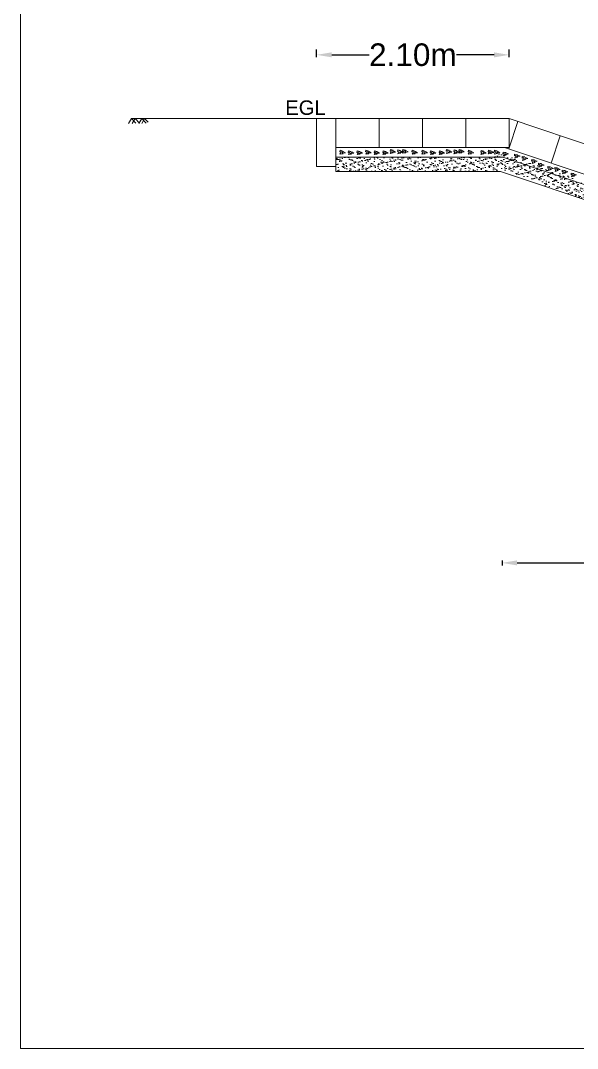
# Model space of a CAD drawing. Header units: inches. Extents: x -885 to 26362, y -28010 to 990.
# Drawn here: x 4326.8 to 4363.8, y -16695.9 to -16627.6 of the extents above; entities that cross this region are included whole.
import ezdxf

# ---------------------------------------------------------------- set-up
doc = ezdxf.new("R2010")
doc.units = ezdxf.units.IN
doc.header["$MEASUREMENT"] = 0
doc.header["$PDMODE"] = 3
doc.layers.add('LINE', color=7, linetype='Continuous')
doc.layers.add('Long Section Labels', color=7, linetype='Continuous', lineweight=9)
doc.styles.add('dim', font='isocp.shx')
doc.styles.get("Standard").update_dxf_attribs({"font": 'arial.ttf'})
doc.dimstyles.get("Standard").update_dxf_attribs({"dimtxt": 0.18, "dimasz": 0.18, "dimexe": 0.18, "dimexo": 0.0625, "dimgap": 0.09, "dimtad": 0, "dimtih": 1, "dimtoh": 1, "dimdec": 4, "dimzin": 0, "dimdsep": 46, "dimtxsty": 'Standard', "dimcen": 0.09, "dimadec": 0, "dimazin": 0, "dimtfac": 1, "dimtdec": 4, "dimtofl": 0, "dimtmove": 0, "dimatfit": 3, "dimfxl": 1, "dimtolj": 1, "dimtzin": 0, "dimarcsym": 0})
doc.dimstyles.new('STANDARD$0', dxfattribs={"dimscale": 0, "dimtxt": 8, "dimasz": 8, "dimexe": 4, "dimexo": 0, "dimgap": 2, "dimtad": 1, "dimdec": 0, "dimzin": 0, "dimdsep": 46, "dimtxsty": 'dim', "dimblk": 'DOTSMALL', "dimcen": 1, "dimclrd": 6, "dimclre": 6, "dimclrt": 256, "dimadec": 0, "dimazin": 0, "dimtfac": 1, "dimtdec": 0, "dimtix": 1, "dimtofl": 0, "dimtmove": 1, "dimatfit": 3, "dimldrblk": 'DOTSMALL', "dimfxl": 6, "dimtolj": 1, "dimtzin": 0, "dimarcsym": 0})
pattern_1 = [(45.5, (1386.45765, -21331.10586), (-0.067166206, 0.38593879), [0, -0.308864, 0, -0.34544, 0, -0.3302]), (15.5, (1386.45765, -21331.10586), (0.276308625, 0.617928446), [0, -0.166624, 0, -0.278384, 0, -0.10668]), (335.5, (1386.21014, -21331.14064), (0.626475576, 0.089206447), [0, -0.1016, 0, -0.36576, 0, -0.47752]), (325.5, (1386.21014, -21331.14064), (0.580079847, 0.26162105), [0, -0.0508, 0, -0.239776, 0, -0.27432])]

# ---------------------------------------------------------------- blocks, each defined once
blk = doc.blocks.new('*D44')
at = {"layer": 'Defpoints', "color": 0, "linetype": 'ByBlock', "ltscale": 0.5, "transparency": 16777216}
for p in [(4358.787, -16637.645), (4405.466, -16654.96), (4358.787, -16663.643)]:
    blk.add_point(p, dxfattribs=at)
at = {"layer": 'LINE', "color": 0, "lineweight": -2, "ltscale": 0.5, "transparency": 16777216}
for p, q in [((4358.787, -16663.493), (4358.787, -16663.823)), ((4359.787, -16663.643), (4381.559, -16663.643)), ((4404.466, -16663.643), (4382.676, -16663.643)), ((4405.466, -16663.493), (4405.466, -16663.823))]:
    blk.add_line(p, q, dxfattribs=at)
at = {"layer": 'LINE', "color": 0, "linetype": 'ByBlock', "ltscale": 0.5, "transparency": 16777216}
for points in [[(4359.787, -16663.477), (4359.787, -16663.81), (4358.787, -16663.643)], [(4404.466, -16663.477), (4404.466, -16663.81), (4405.466, -16663.643)]]:
    blk.add_solid(points, dxfattribs=at)
at = {"layer": 'LINE', "color": 0, "linetype": 'ByBlock', "lineweight": 20, "ltscale": 0.5, "transparency": 16777216, "insert": (4382.117, -16663.643), "char_height": 0.85, "attachment_point": 5}
blk.add_mtext('\\A1;{\\H1.765x;L}', dxfattribs=at)
blk = doc.blocks.new('*D36')
at = {"layer": 'Defpoints', "color": 0, "linetype": 'ByBlock', "ltscale": 0.5, "transparency": 16777216}
for p in [(4359.258, -16629.854), (4346.458, -16634.09), (4359.258, -16634.125)]:
    blk.add_point(p, dxfattribs=at)
at = {"layer": 'LINE', "color": 0, "lineweight": -2, "ltscale": 0.5, "transparency": 16777216}
for p, q in [((4346.458, -16630.004), (4346.458, -16629.49)), ((4359.258, -16630.004), (4359.258, -16629.49)), ((4347.458, -16629.854), (4349.954, -16629.854)), ((4358.258, -16629.854), (4355.762, -16629.854))]:
    blk.add_line(p, q, dxfattribs=at)
at = {"layer": 'LINE', "color": 0, "linetype": 'ByBlock', "ltscale": 0.5, "transparency": 16777216}
for points in [[(4347.458, -16629.687), (4347.458, -16630.02), (4346.458, -16629.854)], [(4358.258, -16629.687), (4358.258, -16630.02), (4359.258, -16629.854)]]:
    blk.add_solid(points, dxfattribs=at)
at = {"layer": 'LINE', "color": 0, "linetype": 'ByBlock', "lineweight": 20, "ltscale": 0.5, "transparency": 16777216, "insert": (4352.858, -16629.854), "char_height": 0.85, "attachment_point": 5}
blk.add_mtext('\\A1;{\\H1.765x;2.10m}', dxfattribs=at)

msp = doc.modelspace()

# ---------------------------------------------------------------- hatches: boundary and pattern name
at = {"linetype": 'Continuous', "lineweight": 20, "ltscale": 0.5}
h = msp.add_hatch(dxfattribs=at)
h.set_pattern_fill('AR-SAND', color=0, scale=0.008, angle=8, style=0)
h.set_pattern_definition(pattern_1)
h.paths.add_polyline_path([(4347.73807, -16636.649675), (4347.73807, -16637.609675), (4358.693354, -16637.613237), (4358.693354, -16636.649675)])
h = msp.add_hatch(dxfattribs=at)
h.set_pattern_fill('AR-SAND', color=0, scale=0.008, angle=8, style=0)
h.set_pattern_definition(pattern_1)
h.paths.add_polyline_path([(4357.750568, -16637.12944), (4360.886804, -16638.182771), (4361.672979, -16637.434116), (4358.542734, -16636.382797)])
h.paths.add_polyline_path([(4358.434997, -16638.226421), (4358.20937, -16636.621001), (4358.811528, -16636.536374), (4359.037155, -16638.141793)], flags=25)
h = msp.add_hatch(dxfattribs=at)
h.set_pattern_fill('AR-SAND', color=0, scale=0.008, angle=8, style=0)
h.set_pattern_definition(pattern_1)
h.paths.add_polyline_path([(4359.688093, -16637.746585), (4362.82433, -16638.799916), (4363.610505, -16638.051262), (4360.480259, -16636.999943)])
h.paths.add_polyline_path([(4360.372523, -16638.843567), (4360.146896, -16637.238147), (4360.749053, -16637.15352), (4360.97468, -16638.758939)], flags=25)
h = msp.add_hatch(dxfattribs=at)
h.set_pattern_fill('AR-SAND', color=0, scale=0.008, angle=8, style=0)
h.set_pattern_definition(pattern_1)
h.paths.add_polyline_path([(4361.491819, -16638.511115), (4364.628055, -16639.564445), (4365.41423, -16638.815791), (4362.283985, -16637.764472)])
h.paths.add_polyline_path([(4362.176249, -16639.608096), (4361.950622, -16638.002676), (4362.552779, -16637.918049), (4362.778406, -16639.523468)], flags=25)

# ---------------------------------------------------------------- linework, layer by layer
at = {"linetype": 'ByBlock', "lineweight": 20, "ltscale": 0.5}
for q in [(4334.125949, -16634.089675), (4346.45807, -16637.289675)]:
    msp.add_line((4346.45807, -16634.089675), q, dxfattribs=at)
at = {"color": 0, "linetype": 'Continuous', "lineweight": 20, "ltscale": 0.5}
for p, q in [((4347.73807, -16634.089675), (4346.45807, -16634.089675)), ((4359.25807, -16634.089675), (4347.73807, -16634.089675)), ((4347.73807, -16634.089675), (4347.73807, -16636.009675)), ((4347.73807, -16634.089675), (4347.73807, -16637.609675)), ((4350.61807, -16634.089675), (4350.61807, -16636.009675)), ((4353.49807, -16634.089675), (4353.49807, -16636.009675)), ((4356.37807, -16634.089675), (4356.37807, -16636.009675)), ((4359.230397, -16636.105777), (4359.841689, -16634.285689)), ((4367.036437, -16636.702104), (4359.25807, -16634.089675)), ((4359.25807, -16634.124807), (4359.25807, -16636.013237)), ((4362.046488, -16637.051584), (4362.65778, -16635.231496)), ((4359.247467, -16636.009675), (4347.73807, -16636.009675)), ((4358.839656, -16636.649675), (4347.73807, -16636.649675)), ((4347.999854, -16636.309643), (4348.022185, -16636.199118)), ((4348.200514, -16636.250209), (4347.999854, -16636.309643)), ((4348.071575, -16636.347626), (4348.006964, -16636.455765)), ((4348.006964, -16636.455765), (4348.2125, -16636.426287)), ((4348.022185, -16636.199118), (4348.200514, -16636.250209)), ((4348.2125, -16636.426287), (4348.074014, -16636.343544)), ((4348.22776, -16636.29015), (4348.163149, -16636.398289)), ((4348.163149, -16636.398289), (4348.368685, -16636.368811)), ((4348.368685, -16636.368811), (4348.230199, -16636.286068)), ((4348.558462, -16636.337273), (4348.580793, -16636.226747)), ((4348.759122, -16636.277839), (4348.558462, -16636.337273)), ((4348.630183, -16636.375256), (4348.565572, -16636.483395)), ((4348.565572, -16636.483395), (4348.771108, -16636.453917)), ((4348.580793, -16636.226747), (4348.759122, -16636.277839)), ((4348.771108, -16636.453917), (4348.632622, -16636.371174)), ((4348.786368, -16636.31778), (4348.721757, -16636.425919)), ((4348.721757, -16636.425919), (4348.927293, -16636.396441)), ((4348.927293, -16636.396441), (4348.788807, -16636.313698)), ((4349.13918, -16636.337273), (4349.16151, -16636.226747)), ((4349.339839, -16636.277839), (4349.13918, -16636.337273)), ((4349.2109, -16636.375256), (4349.146289, -16636.483395)), ((4349.146289, -16636.483395), (4349.351826, -16636.453917)), ((4349.16151, -16636.226747), (4349.339839, -16636.277839)), ((4349.351826, -16636.453917), (4349.213339, -16636.371174)), ((4349.367085, -16636.31778), (4349.302474, -16636.425919)), ((4349.302474, -16636.425919), (4349.50801, -16636.396441)), ((4349.50801, -16636.396441), (4349.369524, -16636.313698)), ((4349.717056, -16636.309643), (4349.739386, -16636.199118)), ((4349.917715, -16636.250209), (4349.717056, -16636.309643)), ((4349.788777, -16636.347626), (4349.724166, -16636.455765)), ((4349.724166, -16636.455765), (4349.929702, -16636.426287)), ((4349.739386, -16636.199118), (4349.917715, -16636.250209)), ((4349.929702, -16636.426287), (4349.791216, -16636.343544)), ((4349.944962, -16636.29015), (4349.880351, -16636.398289)), ((4349.880351, -16636.398289), (4350.085887, -16636.368811)), ((4350.085887, -16636.368811), (4349.947401, -16636.286068)), ((4350.275664, -16636.337273), (4350.297994, -16636.226747)), ((4350.476323, -16636.277839), (4350.275664, -16636.337273)), ((4350.347385, -16636.375256), (4350.282774, -16636.483395)), ((4350.282774, -16636.483395), (4350.48831, -16636.453917)), ((4350.297994, -16636.226747), (4350.476323, -16636.277839)), ((4350.48831, -16636.453917), (4350.349824, -16636.371174)), ((4350.50357, -16636.31778), (4350.438959, -16636.425919)), ((4350.438959, -16636.425919), (4350.644495, -16636.396441)), ((4350.644495, -16636.396441), (4350.506009, -16636.313698)), ((4350.856382, -16636.337273), (4350.878712, -16636.226747)), ((4351.057041, -16636.277839), (4350.856382, -16636.337273)), ((4350.928102, -16636.375256), (4350.863491, -16636.483395)), ((4350.863491, -16636.483395), (4351.069027, -16636.453917)), ((4350.878712, -16636.226747), (4351.057041, -16636.277839)), ((4351.069027, -16636.453917), (4350.930541, -16636.371174)), ((4351.084287, -16636.31778), (4351.019676, -16636.425919)), ((4351.019676, -16636.425919), (4351.225212, -16636.396441)), ((4351.225212, -16636.396441), (4351.086726, -16636.313698)), ((4351.337575, -16636.2599), (4351.359905, -16636.149374)), ((4351.538234, -16636.200465), (4351.337575, -16636.2599)), ((4351.409295, -16636.297883), (4351.344684, -16636.406022)), ((4351.344684, -16636.406022), (4351.55022, -16636.376544)), ((4351.359905, -16636.149374), (4351.538234, -16636.200465)), ((4351.55022, -16636.376544), (4351.411734, -16636.293801)), ((4351.56548, -16636.240407), (4351.500869, -16636.348546)), ((4351.500869, -16636.348546), (4351.706405, -16636.319067)), ((4351.706405, -16636.319067), (4351.567919, -16636.236325)), ((4351.840856, -16636.282003), (4351.863187, -16636.171478)), ((4352.041516, -16636.222569), (4351.840856, -16636.282003)), ((4351.912577, -16636.319987), (4351.847966, -16636.428126)), ((4351.847966, -16636.428126), (4352.053502, -16636.398647)), ((4351.863187, -16636.171478), (4352.041516, -16636.222569)), ((4352.053502, -16636.398647), (4351.915016, -16636.315905)), ((4352.068762, -16636.262511), (4352.004151, -16636.37065)), ((4352.004151, -16636.37065), (4352.209687, -16636.341171)), ((4352.209687, -16636.341171), (4352.071201, -16636.258429)), ((4352.167177, -16636.248848), (4352.189508, -16636.138322)), ((4352.367837, -16636.189413), (4352.167177, -16636.248848)), ((4352.238898, -16636.286831), (4352.174287, -16636.39497)), ((4352.174287, -16636.39497), (4352.379823, -16636.365492)), ((4352.189508, -16636.138322), (4352.367837, -16636.189413)), ((4352.379823, -16636.365492), (4352.241337, -16636.282749)), ((4352.395083, -16636.229355), (4352.330472, -16636.337494)), ((4352.330472, -16636.337494), (4352.536008, -16636.308015)), ((4352.536008, -16636.308015), (4352.397522, -16636.225273)), ((4352.797689, -16636.309643), (4352.820019, -16636.199118)), ((4352.998348, -16636.250209), (4352.797689, -16636.309643)), ((4352.869409, -16636.347626), (4352.804798, -16636.455765)), ((4352.804798, -16636.455765), (4353.010334, -16636.426287)), ((4352.820019, -16636.199118), (4352.998348, -16636.250209)), ((4353.010334, -16636.426287), (4352.871848, -16636.343544)), ((4353.025594, -16636.29015), (4352.960983, -16636.398289)), ((4352.960983, -16636.398289), (4353.166519, -16636.368811)), ((4353.166519, -16636.368811), (4353.028033, -16636.286068)), ((4353.45697, -16636.309643), (4353.4793, -16636.199118)), ((4353.657629, -16636.250209), (4353.45697, -16636.309643)), ((4353.52869, -16636.347626), (4353.464079, -16636.455765)), ((4353.464079, -16636.455765), (4353.669615, -16636.426287)), ((4353.4793, -16636.199118), (4353.657629, -16636.250209)), ((4353.669615, -16636.426287), (4353.531129, -16636.343544)), ((4353.684875, -16636.29015), (4353.620264, -16636.398289)), ((4353.620264, -16636.398289), (4353.8258, -16636.368811)), ((4353.8258, -16636.368811), (4353.687314, -16636.286068)), ((4354.015578, -16636.337273), (4354.037908, -16636.226747)), ((4354.216237, -16636.277839), (4354.015578, -16636.337273)), ((4354.087298, -16636.375256), (4354.022687, -16636.483395)), ((4354.022687, -16636.483395), (4354.228223, -16636.453917)), ((4354.037908, -16636.226747), (4354.216237, -16636.277839)), ((4354.228223, -16636.453917), (4354.089737, -16636.371174)), ((4354.243483, -16636.31778), (4354.178872, -16636.425919)), ((4354.178872, -16636.425919), (4354.384408, -16636.396441)), ((4354.384408, -16636.396441), (4354.245922, -16636.313698)), ((4354.596295, -16636.337273), (4354.618626, -16636.226747)), ((4354.796954, -16636.277839), (4354.596295, -16636.337273)), ((4354.668016, -16636.375256), (4354.603405, -16636.483395)), ((4354.603405, -16636.483395), (4354.808941, -16636.453917)), ((4354.618626, -16636.226747), (4354.796954, -16636.277839)), ((4354.808941, -16636.453917), (4354.670455, -16636.371174)), ((4354.824201, -16636.31778), (4354.75959, -16636.425919)), ((4354.75959, -16636.425919), (4354.965126, -16636.396441)), ((4354.965126, -16636.396441), (4354.82664, -16636.313698)), ((4355.077488, -16636.2599), (4355.099818, -16636.149374)), ((4355.278147, -16636.200465), (4355.077488, -16636.2599)), ((4355.149209, -16636.297883), (4355.084598, -16636.406022)), ((4355.084598, -16636.406022), (4355.290134, -16636.376544)), ((4355.099818, -16636.149374), (4355.278147, -16636.200465)), ((4355.290134, -16636.376544), (4355.151648, -16636.293801)), ((4355.305394, -16636.240407), (4355.240782, -16636.348546)), ((4355.240782, -16636.348546), (4355.446319, -16636.319067)), ((4355.446319, -16636.319067), (4355.307833, -16636.236325)), ((4355.58077, -16636.282003), (4355.6031, -16636.171478)), ((4355.781429, -16636.222569), (4355.58077, -16636.282003)), ((4355.65249, -16636.319987), (4355.587879, -16636.428126)), ((4355.587879, -16636.428126), (4355.793415, -16636.398647)), ((4355.6031, -16636.171478), (4355.781429, -16636.222569)), ((4355.793415, -16636.398647), (4355.654929, -16636.315905)), ((4355.808675, -16636.262511), (4355.744064, -16636.37065)), ((4355.744064, -16636.37065), (4355.9496, -16636.341171)), ((4355.9496, -16636.341171), (4355.811114, -16636.258429)), ((4355.907091, -16636.248848), (4355.929421, -16636.138322)), ((4356.10775, -16636.189413), (4355.907091, -16636.248848)), ((4355.978811, -16636.286831), (4355.9142, -16636.39497)), ((4355.9142, -16636.39497), (4356.119736, -16636.365492)), ((4355.929421, -16636.138322), (4356.10775, -16636.189413)), ((4356.119736, -16636.365492), (4355.98125, -16636.282749)), ((4356.134996, -16636.229355), (4356.070385, -16636.337494)), ((4356.070385, -16636.337494), (4356.275921, -16636.308015)), ((4356.275921, -16636.308015), (4356.137435, -16636.225273)), ((4356.537602, -16636.309643), (4356.559932, -16636.199118)), ((4356.738261, -16636.250209), (4356.537602, -16636.309643)), ((4356.609323, -16636.347626), (4356.544711, -16636.455765)), ((4356.544711, -16636.455765), (4356.750248, -16636.426287)), ((4356.559932, -16636.199118), (4356.738261, -16636.250209)), ((4356.750248, -16636.426287), (4356.611762, -16636.343544)), ((4356.765508, -16636.29015), (4356.700896, -16636.398289)), ((4356.700896, -16636.398289), (4356.906433, -16636.368811)), ((4356.906433, -16636.368811), (4356.767947, -16636.286068)), ((4357.372737, -16636.326221), (4357.395068, -16636.215695)), ((4357.573397, -16636.266787), (4357.372737, -16636.326221)), ((4357.444458, -16636.364204), (4357.379847, -16636.472343)), ((4357.379847, -16636.472343), (4357.585383, -16636.442865)), ((4357.395068, -16636.215695), (4357.573397, -16636.266787)), ((4357.585383, -16636.442865), (4357.446897, -16636.360122)), ((4357.600643, -16636.306728), (4357.536032, -16636.414867)), ((4357.536032, -16636.414867), (4357.741568, -16636.385389)), ((4357.741568, -16636.385389), (4357.603082, -16636.302646)), ((4357.864975, -16636.298591), (4357.887305, -16636.188066)), ((4358.065634, -16636.239157), (4357.864975, -16636.298591)), ((4357.936695, -16636.336574), (4357.872084, -16636.444713)), ((4357.872084, -16636.444713), (4358.07762, -16636.415235)), ((4357.887305, -16636.188066), (4358.065634, -16636.239157)), ((4358.07762, -16636.415235), (4357.939134, -16636.332492)), ((4358.09288, -16636.279098), (4358.028269, -16636.387237)), ((4358.028269, -16636.387237), (4358.233805, -16636.357759)), ((4358.244408, -16636.36132), (4358.105922, -16636.278577)), ((4358.270798, -16636.304447), (4358.293128, -16636.193922)), ((4358.471457, -16636.245013), (4358.270798, -16636.304447)), ((4358.342519, -16636.34243), (4358.277907, -16636.45057)), ((4358.277907, -16636.45057), (4358.483444, -16636.421091)), ((4358.293128, -16636.193922), (4358.471457, -16636.245013)), ((4358.483444, -16636.421091), (4358.344958, -16636.338348)), ((4358.498704, -16636.284954), (4358.434092, -16636.393093)), ((4358.434092, -16636.393093), (4358.639629, -16636.363615)), ((4358.639629, -16636.363615), (4358.501143, -16636.280872)), ((4358.848643, -16636.427945), (4358.855374, -16636.315388)), ((4359.039078, -16636.341163), (4358.848643, -16636.427945)), ((4367.775523, -16639.65086), (4358.850259, -16636.653237)), ((4358.855374, -16636.315388), (4359.039078, -16636.341163)), ((4358.924952, -16636.455577), (4358.876019, -16636.571656)), ((4358.876019, -16636.571656), (4359.075453, -16636.513859)), ((4359.075453, -16636.513859), (4358.926799, -16636.451195)), ((4367.044119, -16638.73008), (4358.954863, -16636.013237)), ((4359.071618, -16636.376924), (4359.022685, -16636.493003)), ((4359.022685, -16636.493003), (4359.222119, -16636.435206)), ((4359.222119, -16636.435206), (4359.073465, -16636.372542)), ((4359.61774, -16636.579263), (4359.624471, -16636.466706)), ((4359.808175, -16636.492481), (4359.61774, -16636.579263)), ((4359.624471, -16636.466706), (4359.808175, -16636.492481)), ((4359.694049, -16636.606895), (4359.645117, -16636.722974)), ((4359.645117, -16636.722974), (4359.84455, -16636.665178)), ((4359.84455, -16636.665178), (4359.695896, -16636.602513)), ((4359.840715, -16636.528242), (4359.791783, -16636.644321)), ((4359.791783, -16636.644321), (4359.991216, -16636.586524)), ((4359.991216, -16636.586524), (4359.842562, -16636.52386)), ((4360.12502, -16636.731229), (4360.131751, -16636.618672)), ((4360.315455, -16636.644447), (4360.12502, -16636.731229)), ((4360.131751, -16636.618672), (4360.315455, -16636.644447)), ((4346.45807, -16637.289675), (4347.73807, -16637.289675)), ((4360.201329, -16636.758861), (4360.152396, -16636.87494)), ((4360.152396, -16636.87494), (4360.35183, -16636.817143)), ((4360.35183, -16636.817143), (4360.203176, -16636.754479)), ((4360.347994, -16636.680208), (4360.299062, -16636.796286)), ((4360.299062, -16636.796286), (4360.498495, -16636.73849)), ((4360.498495, -16636.73849), (4360.349841, -16636.675826)), ((4360.755753, -16636.927237), (4360.762483, -16636.81468)), ((4360.946187, -16636.840455), (4360.755753, -16636.927237)), ((4360.762483, -16636.81468), (4360.946187, -16636.840455)), ((4360.832061, -16636.954869), (4360.783129, -16637.070948)), ((4360.783129, -16637.070948), (4360.982562, -16637.013152)), ((4360.982562, -16637.013152), (4360.833908, -16636.950487)), ((4360.978727, -16636.876216), (4360.929795, -16636.992295)), ((4360.929795, -16636.992295), (4361.129228, -16636.934498)), ((4361.129228, -16636.934498), (4360.980574, -16636.871834)), ((4361.215072, -16637.175238), (4361.221802, -16637.06268)), ((4361.405506, -16637.088455), (4361.215072, -16637.175238)), ((4361.221802, -16637.06268), (4361.405506, -16637.088455)), ((4361.29138, -16637.20287), (4361.242448, -16637.318949)), ((4361.242448, -16637.318949), (4361.441881, -16637.261152)), ((4361.441881, -16637.261152), (4361.293227, -16637.198488)), ((4361.438046, -16637.124216), (4361.389114, -16637.240295)), ((4361.389114, -16637.240295), (4361.588547, -16637.182499)), ((4361.588547, -16637.182499), (4361.439893, -16637.119834)), ((4361.832191, -16637.397117), (4361.838921, -16637.284559)), ((4362.022625, -16637.310335), (4361.832191, -16637.397117)), ((4361.838921, -16637.284559), (4362.022625, -16637.310335)), ((4362.055165, -16637.346095), (4362.006233, -16637.462174)), ((4362.205666, -16637.404378), (4362.057012, -16637.341714)), ((4362.290297, -16637.461393), (4362.297027, -16637.348836)), ((4362.297027, -16637.348836), (4362.480731, -16637.374611)), ((4358.68275, -16637.609675), (4347.73807, -16637.609675)), ((4368.250552, -16640.823101), (4358.693354, -16637.613237)), ((4361.908499, -16637.424749), (4361.859567, -16637.540828)), ((4361.859567, -16637.540828), (4362.059, -16637.483031)), ((4362.059, -16637.483031), (4361.910346, -16637.420367)), ((4362.006233, -16637.462174), (4362.205666, -16637.404378)), ((4362.480731, -16637.374611), (4362.290297, -16637.461393)), ((4362.366605, -16637.489025), (4362.317673, -16637.605104)), ((4362.317673, -16637.605104), (4362.517106, -16637.547307)), ((4362.517106, -16637.547307), (4362.368452, -16637.484643)), ((4362.513271, -16637.410372), (4362.464339, -16637.52645)), ((4362.464339, -16637.52645), (4362.663772, -16637.468654)), ((4362.663772, -16637.468654), (4362.515118, -16637.40599)), ((4362.788905, -16637.631318), (4362.795636, -16637.518761)), ((4362.97934, -16637.544536), (4362.788905, -16637.631318)), ((4362.795636, -16637.518761), (4362.97934, -16637.544536)), ((4362.865214, -16637.65895), (4362.816281, -16637.775029)), ((4362.816281, -16637.775029), (4363.015715, -16637.717233)), ((4363.015715, -16637.717233), (4362.867061, -16637.654569)), ((4363.011879, -16637.580297), (4362.962947, -16637.696376)), ((4362.962947, -16637.696376), (4363.16238, -16637.638579)), ((4363.16238, -16637.638579), (4363.013727, -16637.575915)), ((4363.375828, -16637.833484), (4363.382559, -16637.720926)), ((4363.566263, -16637.746701), (4363.375828, -16637.833484)), ((4363.382559, -16637.720926), (4363.566263, -16637.746701)), ((4363.452137, -16637.861116), (4363.403204, -16637.977194)), ((4363.403204, -16637.977194), (4363.602638, -16637.919398)), ((4363.602638, -16637.919398), (4363.453984, -16637.856734)), ((4363.598803, -16637.782462), (4363.54987, -16637.898541)), ((4363.54987, -16637.898541), (4363.749304, -16637.840744)), ((4363.749304, -16637.840744), (4363.60065, -16637.77808))]:
    msp.add_line(p, q, dxfattribs=at)
at = {"linetype": 'ByBlock', "lineweight": 20, "ltscale": 0.5}
for points in [[(4333.935176, -16634.423981), (4334.132409, -16634.081107), (4334.423968, -16634.389701)], [(4334.183852, -16634.423981), (4334.381085, -16634.081107), (4334.672645, -16634.389701)], [(4334.626191, -16634.423981), (4334.823424, -16634.081107), (4335.114984, -16634.389701)], [(4334.818435, -16634.423981), (4335.015668, -16634.081107), (4335.249321, -16634.328412)]]:
    msp.add_lwpolyline(points, dxfattribs=at)
at = {"layer": 'Long Section Labels'}
msp.add_lwpolyline([(4326.762447, -16559.077266), (4520.310834, -16559.077266), (4520.310834, -16695.93533), (4326.762447, -16695.93533)], close=True, dxfattribs=at)

# ---------------------------------------------------------------- texts
at = {"color": 0, "linetype": 'Continuous', "lineweight": 20, "ltscale": 0.5, "insert": (4344.37191, -16632.884682), "char_height": 0.96, "attachment_point": 1}
msp.add_mtext('EGL', dxfattribs=at)

# ---------------------------------------------------------------- dimensions: what is measured, and where the dimension line sits
at = {"layer": 'LINE', "color": 0, "linetype": 'ByBlock', "lineweight": 20, "ltscale": 0.5}
dim = msp.add_linear_dim(base=(4359.25807, -16629.853584), p1=(4346.45807, -16634.089675), p2=(4359.25807, -16634.124807), text='{\\H1.765x;2.10m}', dimstyle='STANDARD$0', override={"dimscale": 1, "dimtxt": 0.85, "dimasz": 1, "dimexe": 0.364, "dimexo": 0.219, "dimgap": 0.09, "dimtad": 0, "dimlfac": 1000, "dimtxsty": 'Standard', "dimcen": 0.09, "dimclrd": 0, "dimclre": 0, "dimclrt": 0, "dimtix": 0, "dimtmove": 0, "dimfxl": 0.15, "dimfxlon": 1}, dxfattribs=at)
dim.commit()
dim.dimension.update_dxf_attribs({"geometry": '*D36', "text_midpoint": (4352.85807, -16629.853584)})
dim = msp.add_linear_dim(base=(4358.787354, -16663.643487), p1=(4405.466128, -16654.960351), p2=(4358.787354, -16637.644807), text='{\\H1.765x;L}', dimstyle='Standard', override={"dimtxt": 0.85, "dimasz": 1, "dimfxl": 0.15, "dimfxlon": 1}, dxfattribs=at)
dim.commit()
dim.dimension.update_dxf_attribs({"geometry": '*D44', "text_midpoint": (4382.117307, -16663.643487), "dimtype": 160})

doc.saveas('drawing.dxf')
